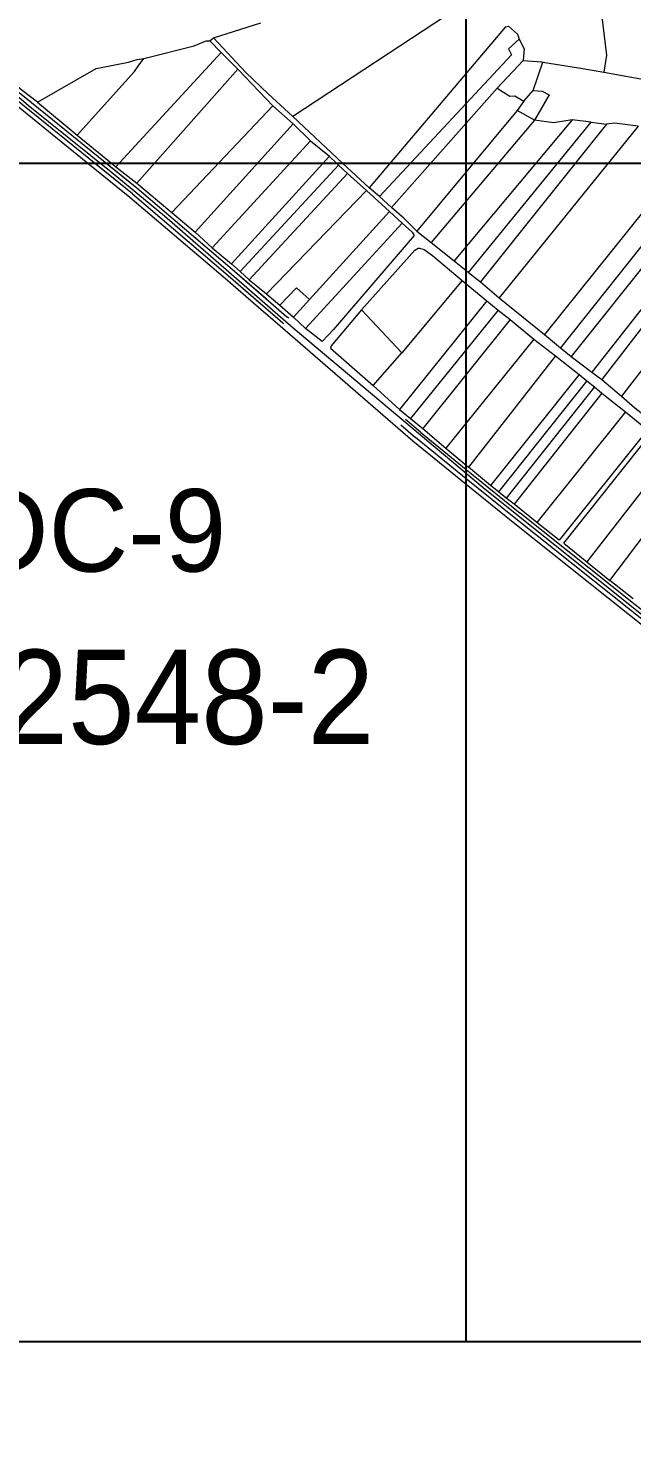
# Model space of a CAD drawing. Header units: metres. Extents: x 548946 to 557077, y 1838800 to 1845419.
# Drawn here: x 549628 to 550140, y 1840915 to 1842114 of the extents above; entities that cross this region are included whole.
import ezdxf
from ezdxf.enums import TextEntityAlignment as Align

# ---------------------------------------------------------------- set-up
doc = ezdxf.new("R2010")
doc.units = ezdxf.units.M
doc.header["$LTSCALE"] = 28
doc.linetypes.add('LONG_DASHED', pattern=[7.5, 6, -1.5])
for name, color, linetype, lineweight in [('10', 7, 'Continuous', 13), ('22', 7, 'Continuous', 13), ('46', 7, 'Continuous', 13), ('55', 7, 'Continuous', 35), ('60', 7, 'Continuous', 25)]:
    doc.layers.add(name, color=color, linetype=linetype, lineweight=lineweight)
doc.layers.add('61', color=7, linetype='Continuous')

msp = doc.modelspace()

# ---------------------------------------------------------------- linework, layer by layer
at = {"layer": '10'}
for p, q in [((549785.46, 1842106.33), (549825.66, 1842118.92)), ((550033.17, 1842115.62), (549917.58, 1841978.91)), ((549782.31, 1842103.83), (549792.02, 1842093.96)), ((549702.43, 1841996.97), (549792.02, 1842093.96)), ((549792.02, 1842093.96), (549806.04, 1842079.62)), ((549720.21, 1841982.94), (549806.04, 1842079.62)), ((549835.72, 1842048.52), (549806.04, 1842079.62)), ((550056.64, 1842061.74), (550065, 1842085.79)), ((549812.92, 1842076.94), (549831.95, 1842058.7)), ((550116.85, 1842077.06), (550179.1, 1842066.02)), ((549831.95, 1842058.7), (549852.81, 1842039.53)), ((550026.09, 1842063.55), (549936.59, 1841962.32)), ((550026.09, 1842063.55), (550036.96, 1842056.74)), ((550048.8, 1842052.48), (550056.64, 1842061.74)), ((549615.02, 1842051.58), (549678.72, 1842000)), ((549635.9, 1842051.67), (549669.65, 1842023.76)), ((549750.13, 1841958.22), (549835.72, 1842048.52)), ((549835.72, 1842048.52), (549853.16, 1842033.27)), ((550043.12, 1842044.57), (549958.02, 1841942.39)), ((550048.8, 1842052.48), (550043.12, 1842044.57)), ((550057.92, 1842036.45), (550043.12, 1842044.57)), ((549769.98, 1841941.41), (549853.16, 1842033.27)), ((549852.81, 1842039.53), (549895.05, 1842000)), ((549853.16, 1842033.27), (549867.64, 1842018.93)), ((550057.92, 1842036.45), (549970.28, 1841932.59)), ((550089.73, 1842036.65), (549989.65, 1841917.11)), ((550001.99, 1841907.25), (550105.92, 1842034.73)), ((550119.03, 1842033.18), (550012.14, 1841899.13)), ((550145.85, 1842031.28), (550027.84, 1841885.83)), ((550105.92, 1842034.73), (550089.73, 1842036.65)), ((550105.92, 1842034.73), (550119.03, 1842033.18)), ((549669.65, 1842023.76), (549698.72, 1842000)), ((549784.34, 1841928.14), (549867.64, 1842018.93)), ((549867.64, 1842018.93), (549883.88, 1842005.79)), ((550262.62, 1842021.73), (550106.52, 1841822.63)), ((550272.25, 1842020.91), (550114.98, 1841816.29)), ((549800.72, 1841914.59), (549883.88, 1842005.79)), ((549883.95, 1842005.73), (549883.88, 1842005.79)), ((550192.86, 1842012.35), (550066.49, 1841854.71)), ((550215.11, 1842013.37), (550079.88, 1841843.19)), ((549678.72, 1842000), (549714.33, 1841971.16)), ((549698.72, 1842000), (549702.43, 1841996.97)), ((549702.43, 1841996.97), (549720.21, 1841982.94)), ((549807.93, 1841907.93), (549891.58, 1841998.3)), ((549891.58, 1841998.3), (549899.07, 1841991.33)), ((549895.05, 1842000), (549917.58, 1841978.91)), ((550286.62, 1842003.35), (550131.65, 1841802.15)), ((549815.73, 1841901.03), (549899.07, 1841991.33)), ((549899.07, 1841991.33), (549915.37, 1841976.63)), ((549714.33, 1841971.16), (549795.55, 1841901.99)), ((549830.29, 1841889.14), (549915.37, 1841976.63)), ((549915.37, 1841976.63), (549934.87, 1841959.04)), ((549926.4, 1841971.71), (549917.58, 1841978.91)), ((549936.59, 1841962.32), (549926.4, 1841971.71)), ((549866.96, 1841884.35), (549934.87, 1841959.04)), ((549934.87, 1841959.04), (549945.54, 1841949.1)), ((549958.02, 1841942.39), (549970.28, 1841932.59)), ((549970.28, 1841932.59), (549989.65, 1841917.11)), ((549800.72, 1841914.59), (549807.93, 1841907.93)), ((549989.65, 1841917.11), (550000, 1841908.84)), ((549795.55, 1841901.99), (549823.51, 1841877.83)), ((549807.93, 1841907.93), (549815.73, 1841901.03)), ((549815.73, 1841901.03), (549830.29, 1841889.14)), ((549996.62, 1841900.36), (549945.28, 1841839.06)), ((549996.62, 1841900.36), (550000, 1841897.57)), ((550000, 1841908.84), (550001.99, 1841907.25)), ((550000, 1841897.57), (550017.34, 1841883.25)), ((550001.99, 1841907.25), (550012.14, 1841899.13)), ((549830.29, 1841889.14), (549832.7, 1841887.1)), ((549832.7, 1841887.1), (549841.65, 1841879.52)), ((549841.65, 1841879.52), (549853.29, 1841869.15)), ((549853.29, 1841869.15), (549866.96, 1841884.35)), ((549911.01, 1841875.51), (549945.28, 1841839.06)), ((550017.34, 1841883.25), (549943.36, 1841790.84)), ((550026.97, 1841875.33), (549952.69, 1841783.29)), ((550017.34, 1841883.25), (550026.97, 1841875.33)), ((550026.97, 1841875.33), (550037.31, 1841867.33)), ((550037.31, 1841867.33), (549962.98, 1841774.7)), ((550037.31, 1841867.33), (550057.38, 1841850.76)), ((549877.72, 1841848.55), (549863.5, 1841859.7)), ((550057.38, 1841850.76), (549982.77, 1841758.18)), ((550057.38, 1841850.76), (550075.67, 1841836.61)), ((549884.61, 1841843.05), (549920.85, 1841811.3)), ((549920.85, 1841811.3), (549945.28, 1841839.06)), ((550075.67, 1841836.61), (550001.83, 1841742.07)), ((550075.67, 1841836.61), (550095.82, 1841820.58)), ((550095.82, 1841820.58), (550020.63, 1841726.36)), ((550102.4, 1841815.25), (550027.21, 1841720.97)), ((550095.82, 1841820.58), (550102.4, 1841815.25)), ((550102.4, 1841815.25), (550108.7, 1841810.05)), ((549920.85, 1841811.3), (549943.36, 1841790.84)), ((550108.7, 1841810.05), (550033.82, 1841715.84)), ((550115.02, 1841804.85), (550040.55, 1841710.58)), ((550108.7, 1841810.05), (550115.02, 1841804.85)), ((550115.02, 1841804.85), (550135.27, 1841788.85)), ((549943.36, 1841790.84), (549952.69, 1841783.29)), ((549952.69, 1841783.29), (549962.98, 1841774.7)), ((550135.27, 1841788.85), (550059.97, 1841695.06)), ((549962.98, 1841774.7), (549982.77, 1841758.18)), ((549982.77, 1841758.18), (550000, 1841743.62)), ((550175.46, 1841755.77), (550102.28, 1841661.75)), ((550000, 1841743.62), (550001.83, 1841742.07)), ((550020.63, 1841726.36), (550001.83, 1841742.07)), ((550027.21, 1841720.97), (550020.63, 1841726.36)), ((550033.82, 1841715.84), (550027.21, 1841720.97)), ((550040.55, 1841710.58), (550033.82, 1841715.84)), ((550059.97, 1841695.06), (550040.55, 1841710.58)), ((550078.92, 1841679.93), (550059.97, 1841695.06)), ((550082.83, 1841677.45), (550102.28, 1841661.75)), ((550102.28, 1841661.75), (550121.96, 1841645.98)), ((550141.59, 1841630.27), (550121.96, 1841645.98))]:
    msp.add_line(p, q, dxfattribs=at)
for points in [[(550111.03, 1842156.11), (550111.31, 1842154.51), (550119.04, 1842091.5), (550116.85, 1842077.06)], [(549993.34, 1842148.52), (550003.75, 1842139.15), (549852.81, 1842039.53)], [(549635.9, 1842051.67), (549623.12, 1842061.5), (549586.21, 1842092.31), (549575.4, 1842106.21), (549570.8, 1842114.58), (549567.45, 1842121.33)], [(550033.17, 1842115.62), (550035.86, 1842116.35), (550043.51, 1842109.34), (550044.92, 1842105.27)], [(549726.26, 1842088.7), (549769.01, 1842099.49), (549779.11, 1842103.8), (549782.31, 1842103.83)], [(549782.31, 1842103.83), (549785.46, 1842106.33), (549812.92, 1842076.94)], [(550044.92, 1842105.27), (550035.76, 1842096.87), (550038.27, 1842091.84), (549926.4, 1841971.71)], [(550044.92, 1842105.27), (550049.11, 1842097.1), (550048.28, 1842086.99), (550026.09, 1842063.55)], [(549635.9, 1842051.67), (549685.72, 1842080.42), (549713.25, 1842085.54), (549720.75, 1842088.02), (549726.26, 1842088.7)], [(549669.65, 1842023.76), (549718.25, 1842077.77), (549721.39, 1842082.33), (549726.26, 1842088.7)], [(550048.28, 1842086.99), (550063.98, 1842086.03), (550065, 1842085.79)], [(550065, 1842085.79), (550098.87, 1842080.15), (550116.85, 1842077.06)], [(550036.96, 1842056.74), (550041.31, 1842057), (550048.8, 1842052.48)], [(550056.64, 1842061.74), (550064.46, 1842060.97), (550070.22, 1842058.01), (550057.92, 1842036.45)], [(550089.73, 1842036.65), (550074.07, 1842034.19), (550057.92, 1842036.45)], [(550145.85, 1842031.28), (550125.74, 1842033.97), (550119.03, 1842033.18)], [(550235.87, 1842024.65), (550231.2, 1842013.42), (550089, 1841835.85)], [(549883.95, 1842005.73), (549889.83, 1842000), (549891.58, 1841998.3)], [(549720.21, 1841982.94), (549750.13, 1841958.22), (549769.98, 1841941.41), (549784.34, 1841928.14), (549800.72, 1841914.59)], [(549958.02, 1841942.39), (549947.21, 1841952.88), (549936.59, 1841962.32)], [(549853.29, 1841869.15), (549863.5, 1841859.7), (549945.54, 1841949.1)], [(549945.54, 1841949.1), (549953.93, 1841941.29), (549955.74, 1841938.52), (549887.37, 1841858.89), (549877.72, 1841848.55)], [(549911.01, 1841875.51), (549956.18, 1841926.19), (549959.01, 1841927.78), (549960.25, 1841927.88), (549964.2, 1841926.78), (549969.34, 1841923.17), (549971.32, 1841921.52), (549996.62, 1841900.36)], [(550012.14, 1841899.13), (550027.84, 1841885.83), (550066.49, 1841854.71), (550079.88, 1841843.19), (550089, 1841835.85)], [(549841.65, 1841879.52), (549855.83, 1841894.2), (549866.96, 1841884.35)], [(549823.51, 1841877.83), (549841.98, 1841861.87), (549954.72, 1841764.44), (550000, 1841727.69)], [(549911.01, 1841875.51), (549885.41, 1841844.95), (549884.61, 1841843.05)], [(550089, 1841835.85), (550106.52, 1841822.63), (550114.98, 1841816.29), (550131.65, 1841802.15), (550143.14, 1841792.41), (550162, 1841777.75), (550170.4, 1841770.84), (550184, 1841760.03), (550193.43, 1841752.87), (550201.63, 1841745.43)], [(550135.27, 1841788.85), (550153.83, 1841773.71), (550078.92, 1841679.93)], [(550082.83, 1841677.45), (550156.73, 1841770.32), (550175.46, 1841755.77)], [(550121.96, 1841645.98), (550194.36, 1841741.43), (550175.46, 1841755.77)], [(550000, 1841727.69), (550039.78, 1841695.41), (550137.11, 1841617.88), (550233.97, 1841540.76), (550315.62, 1841475.68), (550472.43, 1841351.48)]]:
    msp.add_lwpolyline(points, dxfattribs=at)
msp.add_arc((549892.3, 1841999), 1, 224.18969, 225.81031, dxfattribs=at)
at = {"layer": '22', "linetype": 'LONG_DASHED'}
for p, q in [((549716.53, 1841973.88), (549617.22, 1842054.3)), ((549620.43, 1842059.82), (549720.2, 1841979.01)), ((549716.53, 1841973.88), (549684.27, 1842000)), ((549694.29, 1842000), (549720.2, 1841979.01)), ((549716.53, 1841973.88), (549797.84, 1841904.64)), ((549716.53, 1841973.88), (549797.84, 1841904.64)), ((549720.2, 1841979.01), (549801.32, 1841909.9)), ((549720.2, 1841979.01), (549801.32, 1841909.9)), ((549801.32, 1841909.9), (549830.33, 1841884.71)), ((549797.84, 1841904.64), (549825.98, 1841880.32)), ((549797.84, 1841904.64), (549844.27, 1841864.52)), ((549844.27, 1841864.52), (549845.04, 1841863.85)), ((549849.24, 1841868.41), (549847.73, 1841869.71)), ((549944.42, 1841777.97), (549956.93, 1841767.16)), ((549961.02, 1841771.71), (549948.46, 1841782.58)), ((550000, 1841732.2), (549956.93, 1841767.16)), ((549961.02, 1841771.71), (550000, 1841740.1)), ((550000, 1841740.1), (550045.72, 1841703.03)), ((550041.96, 1841698.15), (550000, 1841732.2)), ((550139.29, 1841620.62), (550041.96, 1841698.15)), ((550236.15, 1841543.5), (550139.29, 1841620.62))]:
    msp.add_line(p, q, dxfattribs=at)
for points in [[(549801.32, 1841909.9), (549838.58, 1841877.54), (549847.73, 1841869.71)], [(550176.69, 1841598.88), (550143.36, 1841625.3), (550045.72, 1841703.03)]]:
    msp.add_lwpolyline(points, dxfattribs=at)
at = {"layer": '46'}
for points in [[(549698.62, 1841992.3), (549627.97, 1842048.82), (549580.46, 1842089.21), (549568.71, 1842104.03), (549542.51, 1842172.86), (549517.7, 1842243.41), (549503.36, 1842282.86)], [(551021.2, 1840915.07), (550868.57, 1841039.41), (550814.61, 1841084.02), (550710.99, 1841167.64), (550664.92, 1841204.56), (550643.33, 1841222.37), (550526.39, 1841317.04), (550381.87, 1841432.13), (550314.6, 1841485.03), (550204.08, 1841572.5), (550014.42, 1841724.51), (549853.1, 1841859.96), (549743.71, 1841954.97), (549698.62, 1841992.3)]]:
    msp.add_lwpolyline(points, dxfattribs=at)
at = {"layer": '60'}
for p, q in [((550000, 1841000), (550000, 1844000)), ((549000, 1842000), (552000, 1842000)), ((549000, 1841000), (557000, 1841000))]:
    msp.add_line(p, q, dxfattribs=at)

# ---------------------------------------------------------------- texts
at = {"layer": '55', "width": 0.95}
msp.add_text('842548-2', height=80, dxfattribs=at).set_placement((549707.07, 1841507.09), align=Align.CENTER)
at = {"layer": '61'}
msp.add_text('DC-9', height=70, dxfattribs=at).set_placement((549687.01, 1841653.41), align=Align.CENTER)

doc.saveas('drawing.dxf')
